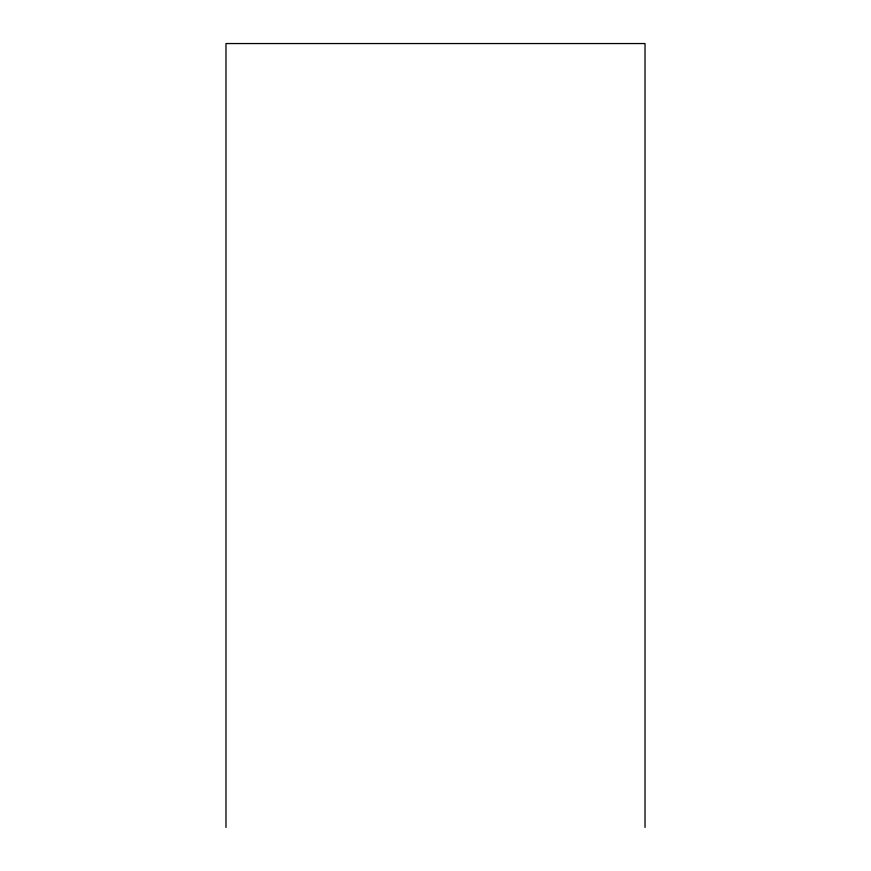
<?xml version="1.0" encoding="UTF-8"?>
<svg xmlns="http://www.w3.org/2000/svg" width="871" height="871" viewBox="0 0 871 871"><rect width="100%" height="100%" fill="white"/><g stroke="black" fill="none" stroke-linecap="round" stroke-linejoin="round"><path stroke-width="1.31" d="M645.019 827.45L645.019 43.55L225.981 43.55L225.981 827.45"/></g></svg>
